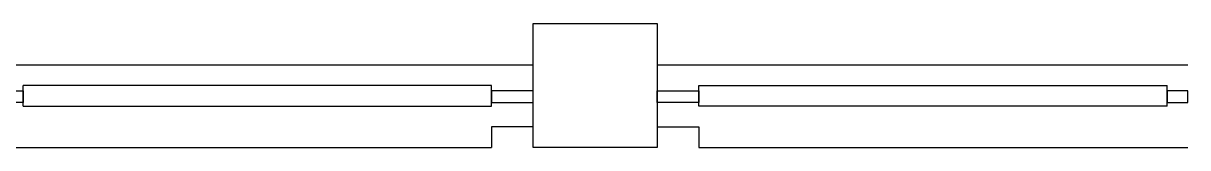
# Model space of a CAD drawing. Extents: x -51224 to -13975, y -20628 to 9094.
# Drawn here: x -36135 to -33318, y -19928 to -19628 of the extents above; entities that cross this region are included whole.
import ezdxf

# ---------------------------------------------------------------- set-up
doc = ezdxf.new("R2010")
doc.units = 0
doc.header["$LTSCALE"] = 5
doc.header["$MEASUREMENT"] = 0
doc.layers.add('0-BCA', color=33, linetype='CONTINUOUS')
doc.layers.add('2', color=2, linetype='CONTINUOUS')

msp = doc.modelspace()

# ---------------------------------------------------------------- linework, layer by layer
at = {"layer": '0-BCA', "color": 3}
for p, q in [((-35002.2, -19778.4, 0), (-36135.3, -19778.4)), ((-36135.3, -19828.4), (-36135.3, -19778.4)), ((-34501.1, -19778.4, 0), (-33367.9, -19778.4)), ((-33367.9, -19828.4), (-33367.9, -19778.4)), ((-36135.3, -19828.4), (-35002.2, -19828.4, 0)), ((-33367.9, -19828.4), (-34501.1, -19828.4, 0))]:
    msp.add_line(p, q, dxfattribs=at)
at = {"layer": '0-BCA', "color": 5, "elevation": 0}
msp.add_lwpolyline([(-34601.6, -19928.4), (-34901.6, -19928.4), (-34901.6, -19628.4), (-34601.6, -19628.4)], close=True, dxfattribs=at)
at = {"layer": '0-BCA', "color": 3, "elevation": 0}
for points in [[(-35002.2, -19828.4), (-35002.2, -19778.4)], [(-34501.1, -19828.4), (-34501.1, -19778.4)]]:
    msp.add_lwpolyline(points, dxfattribs=at)
at = {"layer": '2'}
for p, q in [((-38601.6, -19728.4, 0), (-34901.6, -19728.4, 0)), ((-34601.6, -19728.4, 0), (-33317.9, -19728.4, 0)), ((-35002.2, -19878.4, 0), (-35002.2, -19928.4, 0)), ((-34901.6, -19878.4, 0), (-35002.2, -19878.4, 0)), ((-34601.6, -19878.4, 0), (-34501.1, -19878.4, 0)), ((-34501.1, -19878.4, 0), (-34501.1, -19928.4, 0)), ((-38501.1, -19928.4, 0), (-35002.2, -19928.4, 0)), ((-34501.1, -19928.4, 0), (-33317.9, -19928.4, 0))]:
    msp.add_line(p, q, dxfattribs=at)
at = {"layer": '2', "elevation": 0}
for points in [[(-36185.3, -19791.5), (-36135.3, -19791.5), (-36135.3, -19819.8), (-36185.3, -19819.8)], [(-34901.6, -19791.5), (-35002.2, -19791.5), (-35002.2, -19819.8), (-34901.6, -19819.8)], [(-34601.6, -19791.5), (-34501.1, -19791.5), (-34501.1, -19819.8), (-34601.6, -19819.8)], [(-33317.9, -19791.5), (-33367.9, -19791.5), (-33367.9, -19819.8), (-33317.9, -19819.8)]]:
    msp.add_lwpolyline(points, close=True, dxfattribs=at)

doc.saveas('drawing.dxf')
